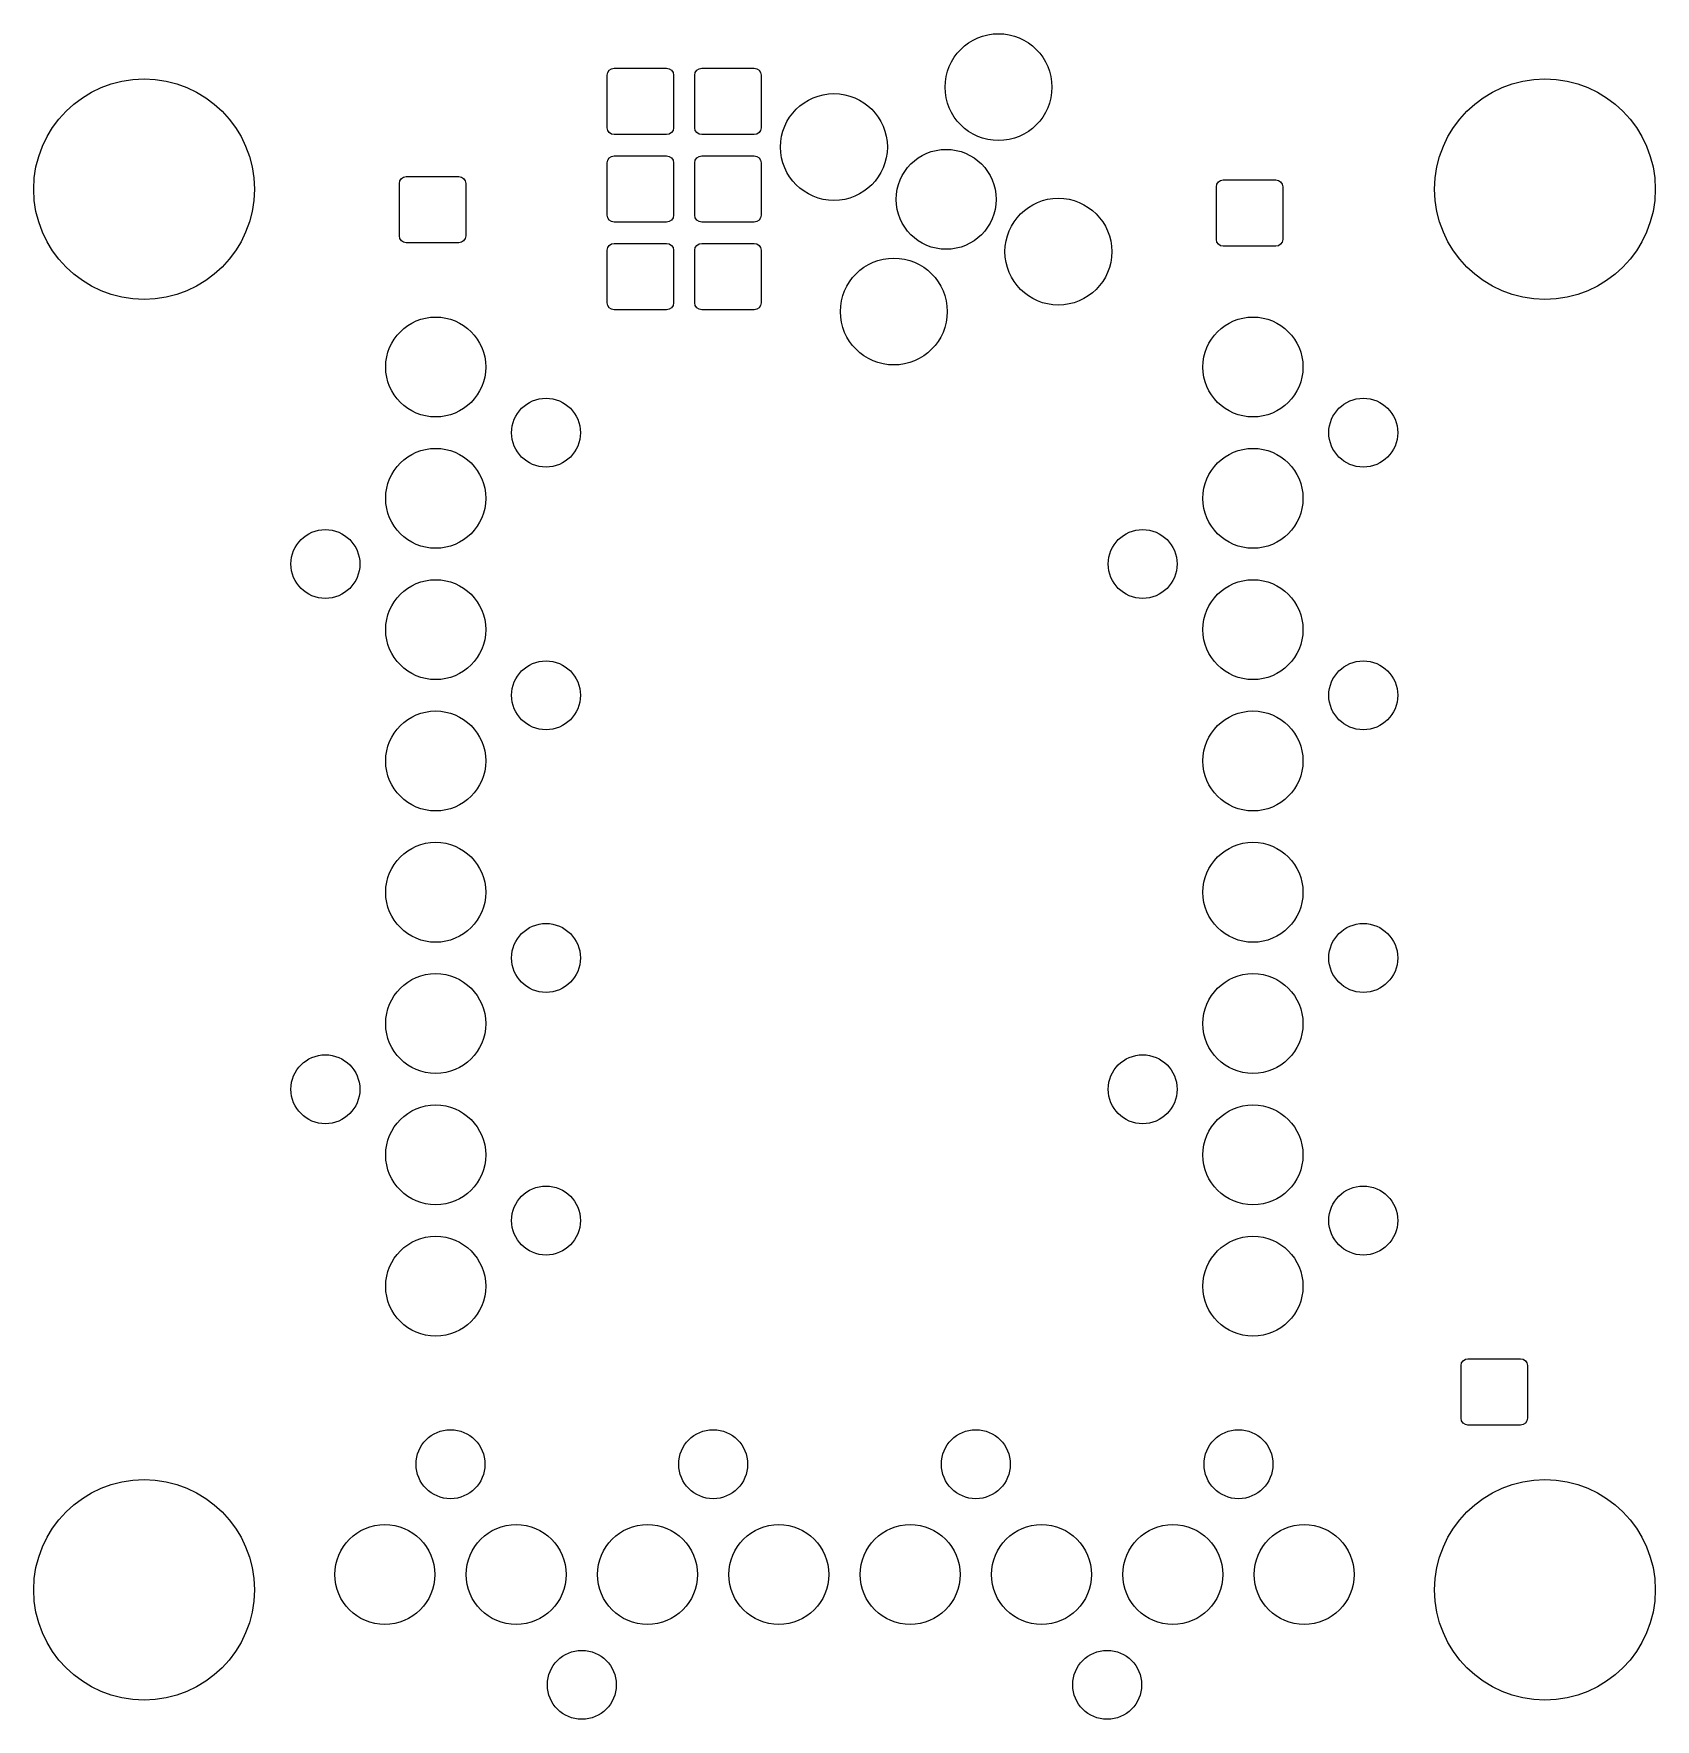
# Model space of a CAD drawing. Extents: x 4.69 to 6.55, y -5.19 to -3.27.
import ezdxf

# ---------------------------------------------------------------- set-up
doc = ezdxf.new("R2010")
doc.units = 0
doc.header["$MEASUREMENT"] = 0
doc.layers.add('BLACK', color=7, linetype='CONTINUOUS')

msp = doc.modelspace()

# ---------------------------------------------------------------- linework, layer by layer
at = {"layer": 'BLACK', "linetype": 'CONTINUOUS'}
for p, q in [((5.34973, -3.31187), (5.35144, -3.30931)), ((5.35144, -3.30931), (5.35399, -3.30761)), ((5.35399, -3.30761), (5.35701, -3.30701)), ((5.35701, -3.30701), (5.41701, -3.30701)), ((5.41701, -3.30701), (5.42002, -3.30761)), ((5.42002, -3.30761), (5.42258, -3.30931)), ((5.42258, -3.30931), (5.42428, -3.31187)), ((5.44973, -3.31187), (5.45144, -3.30931)), ((5.45144, -3.30931), (5.45399, -3.30761)), ((5.45399, -3.30761), (5.45701, -3.30701)), ((5.45701, -3.30701), (5.51701, -3.30701)), ((5.51701, -3.30701), (5.52002, -3.30761)), ((5.52002, -3.30761), (5.52258, -3.30931)), ((5.52258, -3.30931), (5.52428, -3.31187)), ((5.34913, -3.31488), (5.34973, -3.31187)), ((5.34913, -3.37488), (5.34913, -3.31488)), ((5.42428, -3.31187), (5.42488, -3.31488)), ((5.42488, -3.31488), (5.42488, -3.37488)), ((5.44913, -3.31488), (5.44973, -3.31187)), ((5.44913, -3.37488), (5.44913, -3.31488)), ((5.52428, -3.31187), (5.52488, -3.31488)), ((5.52488, -3.31488), (5.52488, -3.37488)), ((5.34973, -3.3779), (5.34913, -3.37488)), ((5.35144, -3.38045), (5.34973, -3.3779)), ((5.35399, -3.38216), (5.35144, -3.38045)), ((5.35701, -3.38276), (5.35399, -3.38216)), ((5.41701, -3.38276), (5.35701, -3.38276)), ((5.42002, -3.38216), (5.41701, -3.38276)), ((5.42258, -3.38045), (5.42002, -3.38216)), ((5.42428, -3.3779), (5.42258, -3.38045)), ((5.42488, -3.37488), (5.42428, -3.3779)), ((5.44973, -3.3779), (5.44913, -3.37488)), ((5.45144, -3.38045), (5.44973, -3.3779)), ((5.45399, -3.38216), (5.45144, -3.38045)), ((5.45701, -3.38276), (5.45399, -3.38216)), ((5.51701, -3.38276), (5.45701, -3.38276)), ((5.52002, -3.38216), (5.51701, -3.38276)), ((5.52258, -3.38045), (5.52002, -3.38216)), ((5.52428, -3.3779), (5.52258, -3.38045)), ((5.52488, -3.37488), (5.52428, -3.3779)), ((5.35144, -3.40931), (5.35399, -3.40761)), ((5.35399, -3.40761), (5.35701, -3.40701)), ((5.35701, -3.40701), (5.41701, -3.40701)), ((5.41701, -3.40701), (5.42002, -3.40761)), ((5.42002, -3.40761), (5.42258, -3.40931)), ((5.45144, -3.40931), (5.45399, -3.40761)), ((5.45399, -3.40761), (5.45701, -3.40701)), ((5.45701, -3.40701), (5.51701, -3.40701)), ((5.51701, -3.40701), (5.52002, -3.40761)), ((5.52002, -3.40761), (5.52258, -3.40931)), ((5.34913, -3.41488), (5.34973, -3.41187)), ((5.34913, -3.47488), (5.34913, -3.41488)), ((5.34973, -3.41187), (5.35144, -3.40931)), ((5.42258, -3.40931), (5.42428, -3.41187)), ((5.42428, -3.41187), (5.42488, -3.41488)), ((5.42488, -3.41488), (5.42488, -3.47488)), ((5.44913, -3.41488), (5.44973, -3.41187)), ((5.44913, -3.47488), (5.44913, -3.41488)), ((5.44973, -3.41187), (5.45144, -3.40931)), ((5.52258, -3.40931), (5.52428, -3.41187)), ((5.52428, -3.41187), (5.52488, -3.41488)), ((5.52488, -3.41488), (5.52488, -3.47488)), ((5.11173, -3.4385), (5.11233, -3.43549)), ((5.11173, -3.4985), (5.11173, -3.4385)), ((5.11233, -3.43549), (5.11404, -3.43294)), ((5.11404, -3.43294), (5.11659, -3.43123)), ((5.11659, -3.43123), (5.11961, -3.43063)), ((5.11961, -3.43063), (5.17961, -3.43063)), ((5.17961, -3.43063), (5.18262, -3.43123)), ((5.18262, -3.43123), (5.18517, -3.43294)), ((5.18517, -3.43294), (5.18688, -3.43549)), ((5.18688, -3.43549), (5.18748, -3.4385)), ((5.18748, -3.4385), (5.18748, -3.4985)), ((6.0448, -3.44244), (6.0454, -3.43943)), ((6.0448, -3.50244), (6.0448, -3.44244)), ((6.0454, -3.43943), (6.04711, -3.43687)), ((6.04711, -3.43687), (6.04966, -3.43517)), ((6.04966, -3.43517), (6.05268, -3.43457)), ((6.05268, -3.43457), (6.11268, -3.43457)), ((6.11268, -3.43457), (6.11569, -3.43517)), ((6.11569, -3.43517), (6.11824, -3.43687)), ((6.11824, -3.43687), (6.11995, -3.43943)), ((6.11995, -3.43943), (6.12055, -3.44244)), ((6.12055, -3.44244), (6.12055, -3.50244)), ((5.34973, -3.4779), (5.34913, -3.47488)), ((5.35144, -3.48045), (5.34973, -3.4779)), ((5.35399, -3.48216), (5.35144, -3.48045)), ((5.35701, -3.48276), (5.35399, -3.48216)), ((5.41701, -3.48276), (5.35701, -3.48276)), ((5.42002, -3.48216), (5.41701, -3.48276)), ((5.42258, -3.48045), (5.42002, -3.48216)), ((5.42428, -3.4779), (5.42258, -3.48045)), ((5.42488, -3.47488), (5.42428, -3.4779)), ((5.44973, -3.4779), (5.44913, -3.47488)), ((5.45144, -3.48045), (5.44973, -3.4779)), ((5.45399, -3.48216), (5.45144, -3.48045)), ((5.45701, -3.48276), (5.45399, -3.48216)), ((5.51701, -3.48276), (5.45701, -3.48276)), ((5.52002, -3.48216), (5.51701, -3.48276)), ((5.52258, -3.48045), (5.52002, -3.48216)), ((5.52428, -3.4779), (5.52258, -3.48045)), ((5.52488, -3.47488), (5.52428, -3.4779)), ((5.11233, -3.50152), (5.11173, -3.4985)), ((5.11404, -3.50407), (5.11233, -3.50152)), ((5.11659, -3.50578), (5.11404, -3.50407)), ((5.18517, -3.50407), (5.18262, -3.50578)), ((5.18688, -3.50152), (5.18517, -3.50407)), ((5.18748, -3.4985), (5.18688, -3.50152)), ((6.0454, -3.50545), (6.0448, -3.50244)), ((6.12055, -3.50244), (6.11995, -3.50545)), ((5.11961, -3.50638), (5.11659, -3.50578)), ((5.17961, -3.50638), (5.11961, -3.50638)), ((5.18262, -3.50578), (5.17961, -3.50638)), ((5.34913, -3.51488), (5.34973, -3.51187)), ((5.34913, -3.57488), (5.34913, -3.51488)), ((5.34973, -3.51187), (5.35144, -3.50931)), ((5.35144, -3.50931), (5.35399, -3.50761)), ((5.35399, -3.50761), (5.35701, -3.50701)), ((5.35701, -3.50701), (5.41701, -3.50701)), ((5.41701, -3.50701), (5.42002, -3.50761)), ((5.42002, -3.50761), (5.42258, -3.50931)), ((5.42258, -3.50931), (5.42428, -3.51187)), ((5.42428, -3.51187), (5.42488, -3.51488)), ((5.42488, -3.51488), (5.42488, -3.57488)), ((5.44913, -3.51488), (5.44973, -3.51187)), ((5.44913, -3.57488), (5.44913, -3.51488)), ((5.44973, -3.51187), (5.45144, -3.50931)), ((5.45144, -3.50931), (5.45399, -3.50761)), ((5.45399, -3.50761), (5.45701, -3.50701)), ((5.45701, -3.50701), (5.51701, -3.50701)), ((5.51701, -3.50701), (5.52002, -3.50761)), ((5.52002, -3.50761), (5.52258, -3.50931)), ((5.52258, -3.50931), (5.52428, -3.51187)), ((5.52428, -3.51187), (5.52488, -3.51488)), ((5.52488, -3.51488), (5.52488, -3.57488)), ((6.04711, -3.50801), (6.0454, -3.50545)), ((6.04966, -3.50972), (6.04711, -3.50801)), ((6.05268, -3.51031), (6.04966, -3.50972)), ((6.11268, -3.51031), (6.05268, -3.51031)), ((6.11569, -3.50972), (6.11268, -3.51031)), ((6.11824, -3.50801), (6.11569, -3.50972)), ((6.11995, -3.50545), (6.11824, -3.50801)), ((5.34973, -3.5779), (5.34913, -3.57488)), ((5.35144, -3.58045), (5.34973, -3.5779)), ((5.35399, -3.58216), (5.35144, -3.58045)), ((5.42258, -3.58045), (5.42002, -3.58216)), ((5.42428, -3.5779), (5.42258, -3.58045)), ((5.42488, -3.57488), (5.42428, -3.5779)), ((5.44973, -3.5779), (5.44913, -3.57488)), ((5.45144, -3.58045), (5.44973, -3.5779)), ((5.45399, -3.58216), (5.45144, -3.58045)), ((5.52258, -3.58045), (5.52002, -3.58216)), ((5.52428, -3.5779), (5.52258, -3.58045)), ((5.52488, -3.57488), (5.52428, -3.5779)), ((5.35701, -3.58276), (5.35399, -3.58216)), ((5.41701, -3.58276), (5.35701, -3.58276)), ((5.42002, -3.58216), (5.41701, -3.58276)), ((5.45701, -3.58276), (5.45399, -3.58216)), ((5.51701, -3.58276), (5.45701, -3.58276)), ((5.52002, -3.58216), (5.51701, -3.58276)), ((6.32433, -4.7889), (6.32493, -4.78588)), ((6.32433, -4.8489), (6.32433, -4.7889)), ((6.32493, -4.78588), (6.32664, -4.78333)), ((6.32664, -4.78333), (6.32919, -4.78162)), ((6.32919, -4.78162), (6.3322, -4.78102)), ((6.3322, -4.78102), (6.3922, -4.78102)), ((6.3922, -4.78102), (6.39522, -4.78162)), ((6.39522, -4.78162), (6.39777, -4.78333)), ((6.39777, -4.78333), (6.39948, -4.78588)), ((6.39948, -4.78588), (6.40008, -4.7889)), ((6.40008, -4.7889), (6.40008, -4.8489)), ((6.32493, -4.85191), (6.32433, -4.8489)), ((6.32664, -4.85447), (6.32493, -4.85191)), ((6.39948, -4.85191), (6.39777, -4.85447)), ((6.40008, -4.8489), (6.39948, -4.85191)), ((6.32919, -4.85617), (6.32664, -4.85447)), ((6.3322, -4.85677), (6.32919, -4.85617)), ((6.3922, -4.85677), (6.3322, -4.85677)), ((6.39522, -4.85617), (6.3922, -4.85677)), ((6.39777, -4.85447), (6.39522, -4.85617))]:
    msp.add_line(p, q, dxfattribs=at)
at = {"layer": 'BLACK'}
for centre, radius in [((5.79599, -3.32852), 0.06102), ((4.82012, -3.44508), 0.12598), ((6.42012, -3.44508), 0.12598), ((5.60805, -3.39693), 0.06102), ((5.73622, -3.45669), 0.05709), ((5.86439, -3.51646), 0.06102), ((5.67645, -3.58486), 0.06102), ((5.15323, -3.64823), 0.05709), ((6.08661, -3.64823), 0.05709), ((5.27921, -3.72323), 0.03937), ((6.2126, -3.72323), 0.03937), ((5.15323, -3.79823), 0.05709), ((6.08661, -3.79823), 0.05709), ((5.02724, -3.87323), 0.03937), ((5.96063, -3.87323), 0.03937), ((5.15323, -3.94823), 0.05709), ((6.08661, -3.94823), 0.05709), ((5.27921, -4.02323), 0.03937), ((6.2126, -4.02323), 0.03937), ((5.15323, -4.09823), 0.05709), ((6.08661, -4.09823), 0.05709), ((5.15323, -4.24823), 0.05709), ((6.08661, -4.24823), 0.05709), ((5.27921, -4.32323), 0.03937), ((6.2126, -4.32323), 0.03937), ((5.15323, -4.39823), 0.05709), ((6.08661, -4.39823), 0.05709), ((5.02724, -4.47323), 0.03937), ((5.96063, -4.47323), 0.03937), ((5.15323, -4.54823), 0.05709), ((6.08661, -4.54823), 0.05709), ((5.27921, -4.62323), 0.03937), ((6.2126, -4.62323), 0.03937), ((5.15323, -4.69823), 0.05709), ((6.08661, -4.69823), 0.05709), ((5.17012, -4.90157), 0.03937), ((5.47012, -4.90157), 0.03937), ((5.77012, -4.90157), 0.03937), ((6.07012, -4.90157), 0.03937), ((4.82012, -5.04508), 0.12598), ((6.42012, -5.04508), 0.12598), ((5.09512, -5.02756), 0.05709), ((5.24512, -5.02756), 0.05709), ((5.39512, -5.02756), 0.05709), ((5.54512, -5.02756), 0.05709), ((5.69512, -5.02756), 0.05709), ((5.84512, -5.02756), 0.05709), ((5.99512, -5.02756), 0.05709), ((6.14512, -5.02756), 0.05709), ((5.32012, -5.15354), 0.03937), ((5.92012, -5.15354), 0.03937)]:
    msp.add_circle(centre, radius, dxfattribs=at)

doc.saveas('drawing.dxf')
